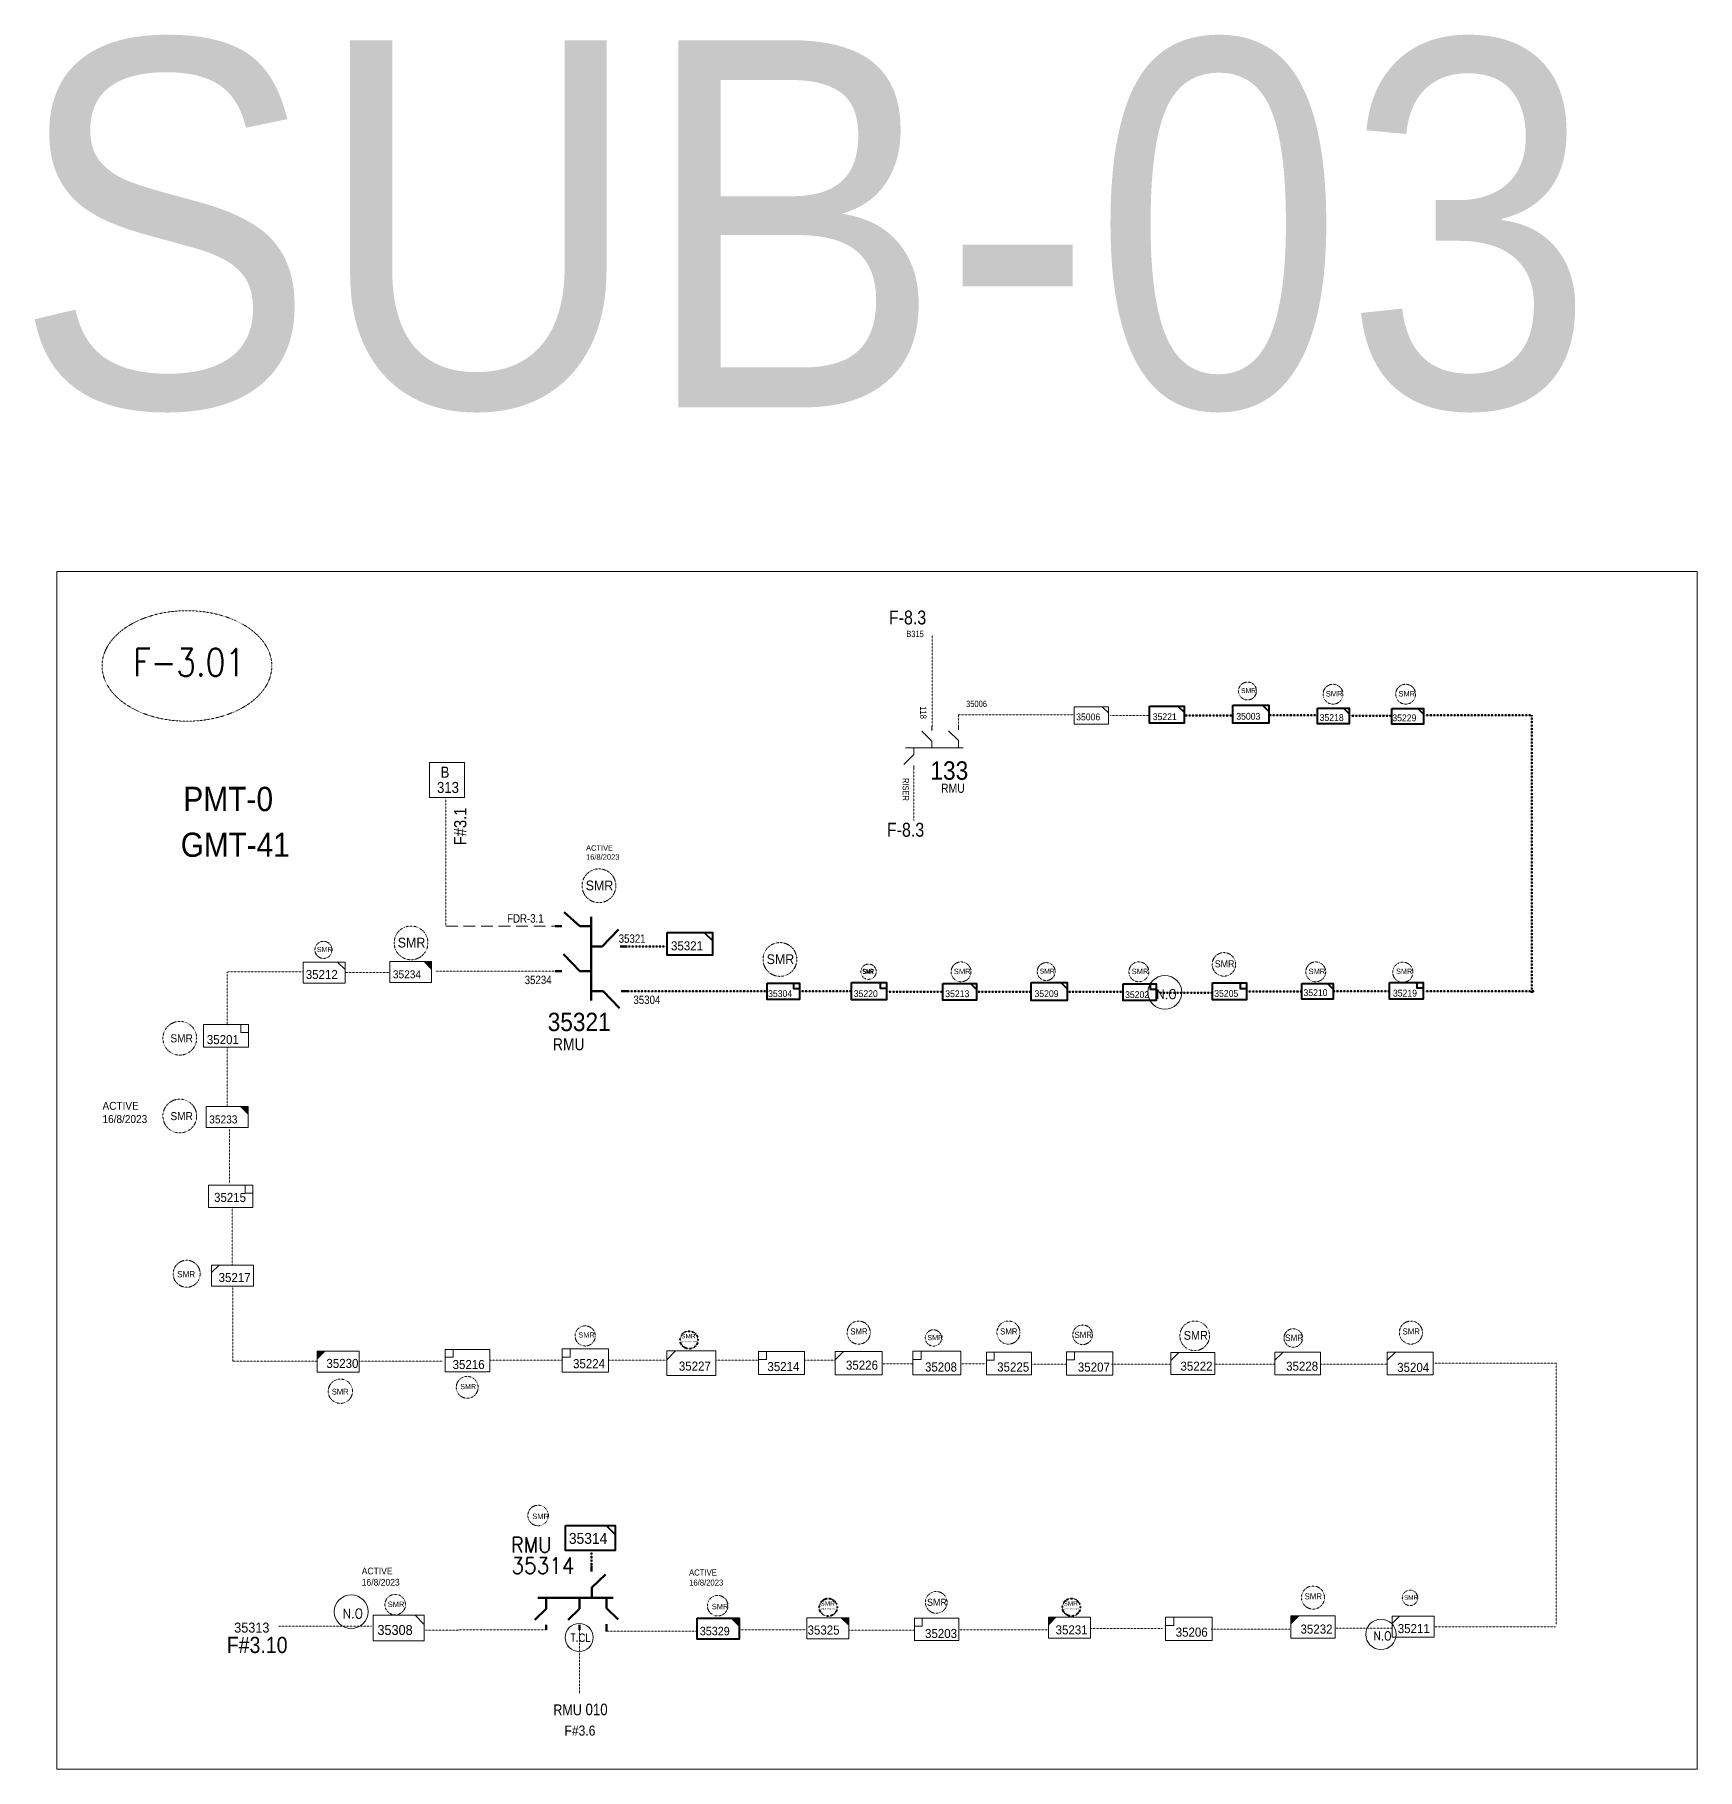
# Model space of a CAD drawing. Header units: metres. Extents: x 65984 to 144644, y -19036 to 23726.
# Drawn here: x 111662 to 112561, y 15378 to 16317 of the extents above; entities that cross this region are included whole.
import ezdxf
from ezdxf.enums import TextEntityAlignment as Align

# ---------------------------------------------------------------- set-up
doc = ezdxf.new("R2010")
doc.units = ezdxf.units.M
doc.header["$MEASUREMENT"] = 0
for name, pattern in [('DGN Style 2', [0.023128, 0, -0.023128]), ('DGN Style 3', [0.013877, 0, -0.013877]), ('HIDDEN2', [2381.25, 1587.5, -793.75])]:
    doc.linetypes.add(name, pattern=pattern)
doc.layers.get('0').update_dxf_attribs({"color": 95, "lineweight": 40})
for name, color, linetype, lineweight in [('d_eos', 111, 'Continuous', 40), ('d_eos no', 121, 'Continuous', 40), ('d_switch', 95, 'Continuous', 40), ('d_tf no', 6, 'Continuous', 40), ('d_ug cable', 95, 'Continuous', 40), ('FDR  1  05', 172, 'Continuous', 40), ('fedr no', 95, 'Continuous', 40), ('GRID STATION 01', 7, 'Continuous', 40), ('Level 37', 7, 'Continuous', 0), ('O H MAIN FEEDER', 4, 'Continuous', 100), ('SW N O', 114, 'Continuous', 30)]:
    doc.layers.add(name, color=color, linetype=linetype, lineweight=lineweight)
doc.styles.add('NASKHF', font='naskhf.shx', dxfattribs={"height": 8})
doc.styles.get("Standard").update_dxf_attribs({"font": 'txt.shx'})
doc.styles.add('Style-Arial', font='arial.ttf')
doc.styles.add('Style-ENGINEERING', font='ENGINEERING.shx')
doc.styles.add('Style-msdefault', font='msdefault.shx')
doc.styles.add('Style-simplex', font='simplex.shx')
doc.styles.add('Style-STANDARD', font='STANDARD.shx')

# ---------------------------------------------------------------- blocks, each defined once
blk = doc.blocks.new('TF3')
at = {"color": 0, "linetype": 'ByBlock', "lineweight": -2}
for p, q in [((11.3, 9), (18.3, 9)), ((18.3, 9), (18.3, 2))]:
    blk.add_line(p, q, dxfattribs=at)
at = {"color": 0, "linetype": 'ByBlock', "lineweight": -2, "flags": 128}
blk.add_lwpolyline([(18.3, 2), (11.3, 2), (11.3, 9)], dxfattribs=at)
at = {"color": 0, "linetype": 'ByBlock', "lineweight": -2}
blk.add_3dface([(-21.7, 9), (18.3, 9), (18.3, -11), (-21.7, -11)], dxfattribs=at)
blk = doc.blocks.new('TF_8')
at = {"color": 0, "linetype": 'ByBlock', "lineweight": -2}
blk.add_line((6.3, 4.95), (9.9, 1.35), dxfattribs=at)
blk.add_3dface([(-10.1, 4.95), (9.9, 4.95), (9.9, -5.05), (-10.1, -5.05)], dxfattribs=at)
blk = doc.blocks.new('exist.us-1000kva')
at = {"color": 0, "linetype": 'ByBlock', "lineweight": -2, "flags": 128}
blk.add_lwpolyline([(40, 12.9), (32.8, 20), (40, 20)], close=True, dxfattribs=at)
at = {"color": 0, "linetype": 'ByBlock', "lineweight": -2, "extrusion": (0, 0, -1)}
blk.add_solid([(-40, 12.9), (-32.8, 20), (-40, 20)], dxfattribs=at)
at = {"color": 0, "linetype": 'ByBlock', "lineweight": -2, "xscale": 2, "yscale": 2}
blk.add_blockref('TF_8', (20.2, 10.1), dxfattribs=at)
blk = doc.blocks.new('*U3793')
at = {"layer": 'SW N O', "color": 1, "lineweight": 13, "ltscale": 0.426762}
blk.add_circle((0, 0), 16.8, dxfattribs=at)
at = {"layer": 'SW N O', "color": 1, "lineweight": 13, "style": 'Style-STANDARD'}
blk.add_text('T.CL', height=9.6, dxfattribs=at).set_placement((1.7, -0.2), align=Align.MIDDLE_CENTER)
blk = doc.blocks.new('*U3832')
at = {"color": 2, "linetype": 'DGN Style 3'}
blk.add_circle((0, 0), 40.1, dxfattribs=at)
at = {"color": 1, "style": 'Style-ENGINEERING', "width": 1.09375}
blk.add_text('SMR', height=20.04, dxfattribs=at).set_placement((29.5, 7.3), align=Align.RIGHT)
at = {"color": 7, "true_color": 0xffffff, "insert": (-35.1, -5.1), "char_height": 5.833, "width": 324.554, "attachment_point": 1}
blk.add_mtext('\\fCalibri|b0|i0|c178178|p39;ACTIVE 27.09.2023\\P', dxfattribs=at)
blk = doc.blocks.new('*U4070')
at = {"layer": 'SW N O', "color": 3, "lineweight": 13, "ltscale": 0.426762}
blk.add_circle((0, 0), 16.8, dxfattribs=at)
at = {"layer": 'SW N O', "color": 3, "lineweight": 13, "insert": (1.7, -1.8), "char_height": 9.6, "attachment_point": 5, "line_spacing_factor": 0.6, "style": 'Style-STANDARD'}
blk.add_mtext('N.O', dxfattribs=at)

msp = doc.modelspace()

# ---------------------------------------------------------------- linework, layer by layer
at = {"layer": 'd_eos', "color": 7, "linetype": 'Continuous', "lineweight": 13, "ltscale": 0.542324}
for p, q in [((112147.21, 15934.4), (112141.72, 15939.73)), ((112147.21, 15940.24), (112147.21, 15942.46)), ((112161.62, 15934.69), (112156.13, 15940.02)), ((112161.62, 15940.53), (112161.62, 15942.75)), ((112164.02, 15930.76), (112132.87, 15930.76)), ((112137.39, 15930.76), (112137.39, 15927.11)), ((112147.21, 15930.75), (112147.21, 15934.4)), ((112161.62, 15931.05), (112161.62, 15934.69)), ((112137.39, 15927.11), (112131.9, 15921.78)), ((112137.39, 15921.27), (112137.39, 15919.05))]:
    msp.add_line(p, q, dxfattribs=at)
at = {"layer": 'd_eos', "color": 2, "linetype": 'Continuous', "lineweight": 211, "ltscale": 0.832639}
for p, q in [((111956.61, 15834.18), (111948.14, 15841.76)), ((111962.67, 15793.93), (111962.67, 15839.23)), ((111946.9, 15834.18), (111943.21, 15834.18)), ((111962.67, 15834.18), (111956.61, 15834.18)), ((111968.74, 15823.3), (111977.6, 15832.44)), ((111956.61, 15809.85), (111947.74, 15818.98)), ((111962.67, 15823.3), (111968.74, 15823.3)), ((111978.44, 15823.3), (111982.13, 15823.3)), ((111946.9, 15809.84), (111943.21, 15809.84)), ((111962.67, 15809.84), (111956.61, 15809.84)), ((111963.15, 15798.98), (111969.22, 15798.98)), ((111969.22, 15798.98), (111978.08, 15789.85)), ((111978.93, 15798.98), (111982.61, 15798.98))]:
    msp.add_line(p, q, dxfattribs=at)
at = {"layer": 'd_eos', "color": 2, "linetype": 'Continuous', "lineweight": 211, "ltscale": 0.749376}
for p, q in [((111962.85, 15484.73), (111962.85, 15488.05)), ((111963.15, 15476.11), (111970.45, 15483.19)), ((111933.8, 15470.53), (111974.58, 15470.53)), ((111938.35, 15470.1), (111938.35, 15464.64)), ((111956.34, 15470.1), (111956.34, 15464.64)), ((111963.07, 15470.65), (111963.07, 15476.11)), ((111970.99, 15470.44), (111970.99, 15464.98)), ((111938.35, 15464.64), (111932.23, 15458.7)), ((111956.34, 15464.64), (111950.22, 15458.7)), ((111970.99, 15464.98), (111977.41, 15458.75)), ((111938.35, 15455.9), (111938.35, 15453.16)), ((111956.34, 15455.9), (111956.34, 15453.16)), ((111970.99, 15456.24), (111970.99, 15452.4))]:
    msp.add_line(p, q, dxfattribs=at)
at = {"layer": 'd_ug cable', "color": 1, "linetype": 'DGN Style 3', "lineweight": 13}
for p, q in [((112147.23, 15940.75), (112147.23, 15991.99)), ((112264.81, 15948.3), (112243.76, 15948.3)), ((112137.39, 15891.48), (112137.39, 15921.13)), ((111829.53, 15809.09), (111853.66, 15809.09)), ((111766.94, 15724.32), (111766.94, 15695.05)), ((111768.38, 15681.61), (111768.38, 15651.1)), ((111938.35, 15453.16), (111872.98, 15453.11))]:
    msp.add_line(p, q, dxfattribs=at)
at = {"layer": 'd_ug cable', "color": 1, "linetype": 'DGN Style 3', "lineweight": 100}
msp.add_line((111982.13, 15823.3), (112003.91, 15823.3), dxfattribs=at)
at = {"layer": 'd_ug cable', "color": 2, "linetype": 'DGN Style 3', "lineweight": 100}
msp.add_line((111962.82, 15487.41), (111962.82, 15495.23), dxfattribs=at)
at = {"layer": 'd_ug cable', "color": 114, "linetype": 'DGN Style 3', "lineweight": 13}
msp.add_line((111956.34, 15418.29), (111956.34, 15453.2), dxfattribs=at)
at = {"layer": 'd_ug cable', "color": 1, "linetype": 'DGN Style 3', "lineweight": 13, "flags": 128}
for points in [[(112223.86, 15948.62), (112161.62, 15948.62), (112161.62, 15942.46)], [(111884.13, 15903.44), (111884.13, 15834.53)], [(111765.64, 15809.25), (111765.64, 15780.28)], [(111766.08, 15809.41), (111806.95, 15809.41)], [(111878.61, 15809.9), (111878.61, 15809.9), (111943.36, 15809.9)], [(111765.7, 15736.97), (111765.7, 15768.47)], [(111768.68, 15598.49), (111768.76, 15639.37)], [(111814.43, 15598.6), (111768.53, 15598.6)], [(111882.51, 15598.6), (111836.92, 15598.6)], [(111946.8, 15599.2), (111908.05, 15599.2)], [(112003.61, 15599.2), (111972.23, 15599.2)], [(112053.36, 15599.2), (112030.3, 15599.2)], [(112094.73, 15599.2), (112077.98, 15599.2)], [(112136.67, 15597.32), (112120.18, 15597.32)], [(112176.24, 15597.32), (112162.65, 15597.32)], [(112220.02, 15597.13), (112201.1, 15597.13)], [(112276.11, 15597.13), (112244.37, 15597.13)], [(112332.77, 15597.13), (112300.38, 15597.13)], [(112393.63, 15597.13), (112357.57, 15597.13)], [(112485.06, 15597.63), (112419.17, 15597.63)], [(112485.09, 15456.06), (112485.09, 15597.57)], [(111970.99, 15452.48), (111970.99, 15452.48), (112020.14, 15452.47)], [(112078.99, 15453.26), (112043.54, 15453.26)], [(112137.54, 15453.01), (112102.09, 15453.01)], [(112161.86, 15453.26), (112210.2, 15453.26)], [(112271.94, 15454.02), (112232.78, 15454.02)], [(112340.87, 15453.63), (112298.27, 15453.63)], [(112396.08, 15454.18), (112365.66, 15454.18)], [(112484.67, 15454.9), (112418.78, 15454.9)]]:
    msp.add_lwpolyline(points, dxfattribs=at)
at = {"layer": 'd_ug cable', "color": 1, "linetype": 'DGN Style 3', "lineweight": 100, "flags": 128}
for points in [[(112284.43, 15948.3), (112310.48, 15948.3)], [(112330.29, 15948.54), (112355.37, 15948.54)], [(112414.07, 15948.43), (112471.82, 15948.43)], [(112471.82, 15948.43), (112471.82, 15798.2)], [(112373.45, 15948.06), (112395.74, 15948.06)], [(111979.19, 15798.94), (112057.49, 15798.94)], [(112075.55, 15799.02), (112103.72, 15799.02)], [(112122.82, 15798.68), (112153.13, 15798.7)], [(112171.2, 15798.68), (112201.3, 15798.68)], [(112220.48, 15798.59), (112250.58, 15798.59)], [(112268.94, 15798.16), (112299.04, 15798.16)], [(112317.3, 15798.85), (112347.39, 15798.85)], [(112364.75, 15798.99), (112394.84, 15798.99)], [(112414.07, 15798.96), (112473.5, 15798.96)]]:
    msp.add_lwpolyline(points, dxfattribs=at)
at = {"layer": 'd_ug cable', "color": 1, "linetype": 'DGN Style 2', "lineweight": 13, "flags": 128}
for points in [[(112147.21, 15942.46), (112147.21, 15942.46)], [(112137.39, 15919.05), (112137.39, 15919.05)]]:
    msp.add_lwpolyline(points, close=True, dxfattribs=at)
at = {"layer": 'd_ug cable', "color": 1, "linetype": 'HIDDEN2', "lineweight": 13, "ltscale": 0.003993}
msp.add_lwpolyline([(111884.13, 15834.19), (111944.81, 15834.19), (111944.81, 15834.19)], dxfattribs=at)
at = {"layer": 'd_ug cable', "color": 6, "linetype": 'DGN Style 3', "lineweight": 13, "flags": 128}
msp.add_lwpolyline([(111793.67, 15455.16), (111843.77, 15455.16)], dxfattribs=at)
at = {"layer": 'd_ug cable', "color": 2, "linetype": 'DGN Style 3', "lineweight": 13}
for centre, radius in [((112317.99, 15961.56), 4.85), ((112364.28, 15959.83), 5.38), ((112403.59, 15959.83), 5.38), ((111966.95, 15856.1), 9.14), ((111865.22, 15825.17), 9.14), ((111817.84, 15821.38), 4.64), ((112064.89, 15816.19), 9.14), ((112305.21, 15813.53), 6.37), ((112112.86, 15809.56), 4.14), ((112162.95, 15809.5), 5.38), ((112209.03, 15809.63), 4.85), ((112259.18, 15809.5), 5.38), ((112354.93, 15809.5), 5.38), ((111740.05, 15773.54), 9.14), ((111740.05, 15731.41), 9.14), ((111743.77, 15646.01), 7.31), ((112107.54, 15614.15), 6.25), ((112188.6, 15614.15), 6.25), ((112289.41, 15612.41), 8.02), ((112406.44, 15614.15), 6.25), ((111826.98, 15582.39), 6.58), ((111895.62, 15584.52), 5.92), ((111934.02, 15515.12), 5.56), ((111856.66, 15466.87), 5.56), ((112031.2, 15466.27), 5.56), ((112149.51, 15468.07), 5.89), ((112353.44, 15470.7), 6.25), ((112405.96, 15470.52), 4.18)]:
    msp.add_circle(centre, radius, dxfattribs=at)
at = {"layer": 'd_ug cable', "color": 1, "linetype": 'DGN Style 3', "lineweight": 13}
for centre, radius in [((112402.06, 15809.28), 5.46), ((111959.49, 15612.35), 5.46), ((112148, 15611.25), 4.42), ((112228.75, 15612.97), 5.31), ((112342.76, 15611.23), 5.02)]:
    msp.add_circle(centre, radius, dxfattribs=at)
at = {"layer": 'fedr no', "color": 82, "linetype": 'DGN Style 3', "lineweight": 13, "true_color": 0x1dc70e}
msp.add_ellipse((111743.93, 15975.13), major_axis=(45.95, 0), ratio=0.651175, dxfattribs=at)
at = {"layer": 'GRID STATION 01', "color": 1, "lineweight": 13, "ltscale": 0.379284, "flags": 128}
msp.add_lwpolyline([(111875.25, 15903.88), (111894.14, 15903.88), (111894.14, 15922.77), (111875.25, 15922.77)], close=True, dxfattribs=at)
at = {"layer": 'O H MAIN FEEDER', "color": 140, "linetype": 'Continuous', "lineweight": 13, "flags": 128}
msp.add_lwpolyline([(111673.45, 16026.33), (112561.45, 16026.33), (112561.45, 15377.69), (111673.45, 15377.69)], close=True, dxfattribs=at)

# ---------------------------------------------------------------- block references
at = {"color": 1, "xscale": 0.12, "yscale": 0.12, "zscale": 0.12}
for p in [(112015.7, 15610.18), (112091.03, 15465.42), (112222.64, 15465.42)]:
    msp.add_blockref('*U3832', p, dxfattribs=at)
at = {"layer": 'FDR  1  05', "color": 1, "linetype": 'Continuous', "lineweight": 13}
for name, p, xscale, yscale, zscale, rotation in [('TF_8', (112233.51, 15948.39), 0.9317538095391216, 0.9317538095391216, 0.4267622666565712, 359.9999999999999), ('TF3', (111768.6, 15688.48), 0.60263332602937, 0.60263332602937, 0.1731326718451842, 359.9999999999999), ('TF3', (112064.71, 15598.26), 0.6205509638834955, -0.620550963883496, 0.1731326718451842, 180), ('TF3', (112285.19, 15454.38), 0.6337567153920781, -0.6337567153920785, 0.1731326718451842, 180)]:
    msp.add_blockref(name, p, dxfattribs=dict(at, xscale=xscale, yscale=yscale, zscale=zscale, rotation=rotation))
at = {"layer": 'FDR  1  05', "color": 1, "linetype": 'Continuous', "lineweight": 40, "rotation": 359.9999999999999}
for p, xscale, yscale, zscale in [((112274.4, 15948.81), 0.9317538095391216, 0.9317538095391216, 0.4267622666565712), ((112016.24, 15824.73), 1.220936664532599, 1.220936664532599, 0.5680205769198965)]:
    msp.add_blockref('TF_8', p, dxfattribs=dict(at, xscale=xscale, yscale=yscale, zscale=zscale))
at = {"layer": 'FDR  1  05', "color": 2, "linetype": 'Continuous', "lineweight": 40, "rotation": 359.9999999999999}
for name, p, xscale, yscale, zscale in [('TF_8', (112319.88, 15949.14), 0.9739790122499439, 0.9739790122499439, 0.4267622666565712), ('TF_8', (112364.52, 15948.05), 0.8535245333131425, 0.8535245333131425, 0.4267622666565712), ('TF_8', (112404.81, 15947.86), 0.8535245333131425, 0.8535245333131425, 0.4267622666565712), ('TF3', (112067.49, 15799.42), 0.4394749145337409, 0.4394749145337409, 0.1300771388769227), ('TF3', (112113.89, 15799.51), 0.4742684745875415, 0.4742684745875415, 0.1300771388769227), ('TF_8', (112162.3, 15798.74), 0.9077554437643472, 0.9077554437643472, 0.4267622666565712), ('TF_8', (112210.76, 15798.93), 0.9684976939963926, 0.9684976939963926, 0.4267622666565712), ('TF3', (112260.41, 15798.96), 0.4483539863494944, 0.4483539863494944, 0.1300771388769227), ('TF3', (112309, 15799.46), 0.4599028964555599, 0.4599028964555599, 0.1300771388769227), ('TF_8', (112355.94, 15798.96), 0.8535245333131425, 0.8535245333131425, 0.4267622666565712), ('TF3', (112404.73, 15799.71), 0.4520644029473902, 0.4520644029473902, 0.1300771388769227), ('TF_8', (111962.42, 15503.07), 1.351245536775394, 1.351245536775394, 0.5112185192279068), ('exist.us-1000kva', (112020.14, 15448.15), 0.5680205769198965, 0.5680205769198965, 0.5680205769198965)]:
    msp.add_blockref(name, p, dxfattribs=dict(at, xscale=xscale, yscale=yscale, zscale=zscale))
at = {"layer": 'FDR  1  05', "color": 2, "linetype": 'Continuous', "lineweight": 13}
for name, p, xscale, yscale, zscale, rotation in [('TF_8', (111818.29, 15809.14), 1.136041153839793, 1.136041153839793, 0.5680205769198965, 359.9999999999999), ('exist.us-1000kva', (111853.66, 15803.73), 0.5680205769198965, 0.5680205769198965, 0.5680205769198965, 359.9999999999999), ('TF3', (111766.15, 15775.44), 0.6106841395617673, 0.6106841395617673, 0.1731326718451842, 359.9999999999999), ('exist.us-1000kva', (111754.29, 15725.17), 0.5680205769198965, 0.5680205769198965, 0.5680205769198965, 359.9999999999999), ('TF_8', (111768.44, 15645.11), 1.136041153839793, -1.136041153839793, 0.5680205769198965, 180), ('exist.us-1000kva', (111837.15, 15592.75), 0.5680205769198965, -0.5680205769198965, 0.5680205769198965, 180), ('TF3', (111894.84, 15599.63), 0.604425253940457, -0.6044252539404572, 0.1731326718451842, 180), ('TF3', (111958.49, 15599.67), 0.6296333553206326, -0.6296333553206328, 0.1731326718451842, 180), ('TF_8', (112016.76, 15597.7), 1.328787696251055, -1.328787696251055, 0.5680205769198965, 180), ('TF_8', (112107.32, 15597.7), 1.270996842531219, -1.270996842531219, 0.5680205769198965, 180), ('TF3', (112148.69, 15598.35), 0.6473470981761242, -0.6473470981761245, 0.1731326718451842, 180), ('TF3', (112187.83, 15598.07), 0.6113990924138106, -0.611399092413811, 0.1731326718451842, 180), ('TF3', (112231.52, 15598.09), 0.6283711177139648, -0.6283711177139649, 0.1731326718451842, 180), ('TF_8', (112288.3, 15597.52), 1.196928053143627, -1.196928053143627, 0.5680205769198965, 180), ('TF_8', (112345.05, 15597.52), 1.238259173695039, -1.238259173695039, 0.5680205769198965, 180), ('TF_8', (112405.91, 15597.52), 1.238259173695039, -1.238259173695039, 0.5680205769198965, 180), ('TF_8', (111858.72, 15454.32), 1.381732972101491, 1.381732972101491, 0.6248226346118861, 359.9999999999999), ('TF_8', (111858.72, 15454.32), 1.381732972101491, 1.381732972101491, 0.6248226346118861, 359.9999999999999), ('exist.us-1000kva', (112232.92, 15448.66), 0.5680205769198965, -0.5680205769198965, 0.5680205769198965, 180), ('exist.us-1000kva', (112365.49, 15448.75), 0.6007845630641845, -0.6007845630641845, 0.5680205769198965, 180), ('TF_8', (112407.46, 15455.02), 1.136041153839793, -1.136041153839793, 0.5680205769198965, 180), ('exist.us-1000kva', (112079.43, 15448.39), 0.5680205769198965, 0.5680205769198965, 0.5680205769198965, 359.9999999999999), ('TF3', (112148.69, 15454.06), 0.602932523249848, -0.6029325232498483, 0.1731326718451842, 180)]:
    msp.add_blockref(name, p, dxfattribs=dict(at, xscale=xscale, yscale=yscale, zscale=zscale, rotation=rotation))
at = {"layer": 'SW N O', "color": 3, "lineweight": 13}
for p, xscale, yscale, zscale in [((112273.25, 15798.39), 0.5437770155565127, 0.5437770155565127, 0.5437770155565127), ((111832.8, 15463.02), 0.5437770155565127, 0.5437770155565127, 0.5437770155565127), ((112390.21, 15450.76), 0.4893993140008615, 0.4893993140008615, 0.4893993140008615)]:
    msp.add_blockref('*U4070', p, dxfattribs=dict(at, xscale=xscale, yscale=yscale, zscale=zscale))
at = {"layer": 'SW N O', "color": 1, "lineweight": 13, "xscale": 0.4495713099218583, "yscale": 0.4495713099218583, "zscale": 0.4495713099218583}
msp.add_blockref('*U3793', (111956.24, 15449.07), dxfattribs=at)

# ---------------------------------------------------------------- texts
at = {"layer": 'd_eos no', "color": 7, "linetype": 'Continuous', "lineweight": 13, "style": 'Style-Arial', "width": 0.88}
for s, height, p in [('SUB-03', 198.802, (111650.43, 16313.96)), ('PMT-0', 13.183, (111741.94, 15909.68))]:
    msp.add_text(s, height=height, dxfattribs=at).set_placement(p, align=Align.TOP_LEFT)
msp.add_text('133', height=10, dxfattribs=at).set_placement((112166.84, 15913.48), align=Align.RIGHT)
at = {"layer": 'd_eos no', "color": 2, "linetype": 'Continuous', "lineweight": 140, "style": 'Style-Arial', "width": 0.88}
msp.add_text('35321', height=9.956, rotation=359.99963, dxfattribs=at).set_placement((111939.22, 15777.39))
at = {"layer": 'd_eos no', "color": 7, "linetype": 'Continuous', "lineweight": 13, "insert": (111740.57, 15884.86), "char_height": 13.088, "attachment_point": 1, "style": 'NASKHF'}
msp.add_mtext('\\fArial|b0|i0|c178178|p39;\\H1x;\\W0.88;GMT-41\\P', dxfattribs=at)
at = {"layer": 'd_switch', "color": 55, "linetype": 'Continuous', "lineweight": 30, "style": 'Style-ENGINEERING', "width": 0.857143}
for p in [(112123.87, 15997.59), (112122.78, 15882.65)]:
    msp.add_text('F-8.3', height=7.556, rotation=0.00037, dxfattribs=at).set_placement(p)
at = {"layer": 'd_switch', "color": 7, "linetype": 'Continuous', "lineweight": 30, "style": 'Style-ENGINEERING', "width": 0.857143}
for s, p in [('FDR-3.1', (111917.24, 15836.15)), ('35321', (111977.63, 15825.21))]:
    msp.add_text(s, height=4.565, rotation=0.00037, dxfattribs=at).set_placement(p)
msp.add_text('35234', height=4.565, rotation=359.99926, dxfattribs=at).set_placement((111941.31, 15802.86), align=Align.RIGHT)
at = {"layer": 'd_switch', "color": 7, "linetype": 'Continuous', "lineweight": 30, "insert": (112000.16, 15791.99), "char_height": 4.5653, "attachment_point": 9, "rotation": 359.99926, "style": 'NASKHF'}
msp.add_mtext('\\FENGINEERING;\\H1x;\\W0.857143;35304\\P', dxfattribs=at)
at = {"layer": 'd_tf no', "color": 1, "linetype": 'Continuous', "lineweight": 40, "style": 'Style-msdefault', "width": 0.945946}
for s, height, p in [('SMR', 2.664, (112314.48, 15963.11)), ('SMR', 2.96, (112360.38, 15961.55)), ('SMR', 2.96, (112399.69, 15961.55)), ('35221', 3.7, (112266.69, 15949.49)), ('35321', 4.925, (112005.94, 15826.04)), ('SMR', 2.96, (112159.05, 15811.22)), ('SMR', 2.664, (112205.52, 15811.18)), ('SMR', 2.96, (112255.28, 15811.22)), ('SMR', 2.96, (112351.03, 15811.22)), ('SMR', 3.33, (112103.03, 15616.46)), ('SMR', 3.33, (112184.09, 15616.46)), ('SMR', 3.33, (112401.93, 15616.46)), ('SMR', 2.96, (111930.83, 15516.14)), ('SMR', 3.82, (112144.53, 15470.05)), ('SMR', 3.33, (112348.92, 15473.01)), ('SMR', 2.96, (111852.59, 15468.53)), ('SMR', 2.96, (112028.01, 15467.29))]:
    msp.add_text(s, height=height, dxfattribs=at).set_placement(p, align=Align.TOP_LEFT)
at = {"layer": 'd_tf no', "color": 1, "linetype": 'Continuous', "lineweight": 13, "style": 'Style-msdefault', "width": 0.945946}
for s, height, p in [('35006', 3.7, (112225.24, 15949.38)), ('35215', 4.925, (111758.59, 15689.82))]:
    msp.add_text(s, height=height, dxfattribs=at).set_placement(p, align=Align.TOP_LEFT)
at = {"layer": 'd_tf no', "color": 2, "linetype": 'Continuous', "lineweight": 40, "style": 'Style-msdefault', "width": 0.945946}
for s, height, p in [('35003', 3.7, (112311.93, 15949.71)), ('35218', 3.7, (112357.04, 15949.05)), ('35304', 3.7, (112058.49, 15799.56)), ('35220', 3.7, (112104.86, 15799.55)), ('35213', 3.7, (112154.39, 15799.49)), ('35209', 3.7, (112202.69, 15799.53)), ('35202', 3.7, (112251.72, 15799)), ('35205', 3.7, (112299.98, 15799.62)), ('35210', 3.7, (112348.28, 15800.07)), ('35219', 3.7, (112396.72, 15799.79)), ('35314', 5.907, (111950.67, 15505.66)), ('35329', 4.605, (112021.53, 15454.84))]:
    msp.add_text(s, height=height, dxfattribs=at).set_placement(p, align=Align.TOP_LEFT)
at = {"layer": 'd_tf no', "color": 2, "linetype": 'Continuous', "lineweight": 13, "style": 'Style-msdefault', "width": 0.945946}
for s, height, p in [('35212', 4.925, (111808.24, 15810.52)), ('35234', 4.334, (111855.38, 15810.31)), ('35201', 4.925, (111754.7, 15775.27)), ('35233', 4.334, (111756.01, 15731.75)), ('35308', 5.417, (111847.04, 15455.83)), ('35325', 4.925, (112079.85, 15455.56))]:
    msp.add_text(s, height=height, dxfattribs=at).set_placement(p, align=Align.TOP_LEFT)
for s, p in [('35217', (111778.39, 15646.44)), ('35230', (111836.74, 15599.92)), ('35216', (111905.05, 15599.33)), ('35224', (111970.23, 15599.79)), ('35227', (112027.5, 15598.48)), ('35226', (112117.97, 15599)), ('35208', (112160.74, 15598)), ('35225', (112199.82, 15597.98)), ('35207', (112243.49, 15597.95)), ('35222', (112299.04, 15598.44)), ('35228', (112356.21, 15598.44)), ('35204', (112416.33, 15597.79)), ('35203', (112160.77, 15453.7)), ('35231', (112231.45, 15455.67)), ('35232', (112364.01, 15456.08)), ('35211', (112416.64, 15456.35))]:
    msp.add_text(s, height=4.925, dxfattribs=at).set_placement(p, align=Align.TOP_RIGHT)
at = {"layer": 'd_tf no', "color": 1, "linetype": 'Continuous', "lineweight": 13, "style": 'Style-msdefault', "width": 0.945946}
for s, p in [('35214', (112075.45, 15598.24)), ('35206', (112296.45, 15454.43))]:
    msp.add_text(s, height=4.925, dxfattribs=at).set_placement(p, align=Align.TOP_RIGHT)
at = {"layer": 'd_tf no', "color": 7, "linetype": 'Continuous', "lineweight": 13, "style": 'Style-msdefault', "width": 0.945946}
msp.add_text('35313', height=5.417, dxfattribs=at).set_placement((111769.52, 15457.13), align=Align.TOP_LEFT)
at = {"layer": 'd_tf no', "color": 2, "linetype": 'Continuous', "lineweight": 40, "insert": (112396.39, 15948.86), "char_height": 3.7, "width": 12.8717, "attachment_point": 1, "style": 'NASKHF'}
msp.add_mtext('\\Fmsdefault;\\H1x;\\W0.945946;35229', dxfattribs=at)
at = {"layer": 'd_tf no', "color": 121, "linetype": 'Continuous', "lineweight": 40, "insert": (111959.94, 15878.06), "char_height": 2.9572, "attachment_point": 1, "rotation": 359.99963, "style": 'NASKHF'}
msp.add_mtext('\\Fmsdefault;\\H1x;\\W0.945946;ACTIVE\\P16/8/2023', dxfattribs=at)
at = {"layer": 'd_tf no', "color": 1, "linetype": 'Continuous', "lineweight": 13, "attachment_point": 1, "style": 'NASKHF'}
for insert, char_height in [((111959.77, 15858.91), 5.307), ((111858.03, 15827.98), 5.307), ((112057.71, 15819), 5.307), ((111734.97, 15775.65), 4.3335), ((111734.97, 15733.53), 4.3335), ((111738.63, 15647.51), 3.4668), ((111822.36, 15583.74), 3.1201), ((111891.86, 15586.35), 2.8081)]:
    msp.add_mtext('\\Fmsdefault;\\H1x;\\W0.945946;SMR\\P', dxfattribs=dict(at, insert=insert, char_height=char_height))
at = {"layer": 'd_tf no', "color": 1, "linetype": 'Continuous', "lineweight": 40, "attachment_point": 1, "style": 'NASKHF'}
for insert, char_height in [((111814.25, 15822.98), 2.761), ((112300.28, 15815.72), 3.7873), ((112402.72, 15471.96), 2.4849)]:
    msp.add_mtext('\\Fmsdefault;\\H1x;\\W0.945946;SMR^I', dxfattribs=dict(at, insert=insert, char_height=char_height))
at = {"layer": 'd_tf no', "color": 1, "linetype": 'Continuous', "lineweight": 40, "ltscale": 0.729, "insert": (112112.64, 15809.7), "char_height": 2.379, "attachment_point": 5, "line_spacing_factor": 1.2, "style": 'Style-STANDARD'}
msp.add_mtext('\\H1x;\\W0.909091;SMR\\P', dxfattribs=at)
at = {"layer": 'd_tf no', "color": 2, "lineweight": 13, "attachment_point": 1, "style": 'NASKHF'}
for insert, char_height in [((112398.37, 15811.21), 2.8143), ((111955.8, 15614.28), 2.8143), ((112144.73, 15612.8), 2.7322), ((112224.34, 15614.66), 3.4538), ((112338.32, 15613.12), 3.5709)]:
    msp.add_mtext('\\Fmsdefault;\\H1x;\\W0.925;SMR\\P', dxfattribs=dict(at, insert=insert, char_height=char_height))
at = {"layer": 'd_tf no', "color": 121, "linetype": 'Continuous', "lineweight": 40, "attachment_point": 1, "style": 'NASKHF'}
for insert, char_height in [((111698.22, 15739.09), 4.2996), ((111838.54, 15486.88), 3.6509), ((112015.74, 15485.91), 3.2858)]:
    msp.add_mtext('\\Fmsdefault;\\H1x;\\W0.945946;ACTIVE\\P16/8/2023', dxfattribs=dict(at, insert=insert, char_height=char_height))
at = {"layer": 'd_tf no', "color": 1, "lineweight": 13, "insert": (112283.48, 15615.04), "char_height": 4.7493, "attachment_point": 1, "style": 'NASKHF'}
msp.add_mtext('\\Fmsdefault;\\H1x;\\W0.925;SMR\\P', dxfattribs=at)
at = {"layer": 'fedr no', "color": 6, "linetype": 'Continuous', "lineweight": 13, "style": 'Style-STANDARD', "width": 0.909091}
msp.add_text('F-3.01', height=14.926, dxfattribs=at).set_placement((111745.08, 15977.1), align=Align.MIDDLE_CENTER)
at = {"layer": 'fedr no', "color": 2, "linetype": 'Continuous', "lineweight": 13, "style": 'Style-simplex', "width": 0.909091}
for s, height, p in [('RMU', 8.383, (111930.29, 15499.19)), ('35314', 8.754, (111936.63, 15487.97))]:
    msp.add_text(s, height=height, dxfattribs=at).set_placement(p, align=Align.MIDDLE_CENTER)
at = {"layer": 'GRID STATION 01', "linetype": 'Continuous', "lineweight": 13, "style": 'Style-msdefault', "width": 0.888889}
msp.add_text('B', height=5.99, dxfattribs=at).set_placement((111885.99, 15920.6), align=Align.TOP_RIGHT)
msp.add_text('313', height=5.989, dxfattribs=at).set_placement((111891.16, 15906.33), align=Align.RIGHT)
at = {"layer": 'GRID STATION 01', "linetype": 'Continuous', "lineweight": 13, "style": 'Style-msdefault', "width": 0.9}
msp.add_text('F#3.1', height=6.655, rotation=90, dxfattribs=at).set_placement((111895.17, 15898.47), align=Align.RIGHT)
at = {"layer": 'GRID STATION 01', "color": 55, "linetype": 'Continuous', "lineweight": 13, "style": 'Style-msdefault', "width": 0.9}
msp.add_text('F#3.10', height=8.778, rotation=360, dxfattribs=at).set_placement((111798.37, 15440.65), align=Align.RIGHT)
msp.add_text('F#3.6', height=5.444, rotation=360, dxfattribs=at).set_placement((111948.28, 15401.39), align=Align.TOP_LEFT)
at = {"layer": 'Level 37', "color": 7, "linetype": 'Continuous', "lineweight": 13, "style": 'Style-ENGINEERING', "width": 0.857143}
for s, p in [('B315', (112133.31, 15990.74)), ('35006', (112165.68, 15952.87))]:
    msp.add_text(s, height=3.43, dxfattribs=at).set_placement(p)
at = {"layer": 'Level 37', "color": 7, "linetype": 'Continuous', "lineweight": 13}
for s, height, rotation, style, width, p in [('118', 3.43, 270, 'Style-ENGINEERING', 0.857143, (112140.8, 15953.21)), ('RISER', 3.43, 270, 'Style-ENGINEERING', 0.857143, (112131.3, 15914.45)), ('RMU', 4.9, 0.00037, 'Style-msdefault', 0.86, (112152.11, 15906.45))]:
    msp.add_text(s, height=height, rotation=rotation, dxfattribs=dict(at, style=style, width=width)).set_placement(p)
at = {"layer": 'Level 37', "color": 2, "linetype": 'Continuous', "lineweight": 100, "style": 'Style-msdefault', "width": 0.86}
msp.add_text('RMU', height=6.522, rotation=0.00037, dxfattribs=at).set_placement((111942.04, 15767.04))
at = {"layer": 'Level 37', "color": 7, "linetype": 'Continuous', "lineweight": 13, "ltscale": 0.739109, "insert": (111957.7, 15412.83), "char_height": 5.8961, "attachment_point": 3, "rotation": 0.00037, "style": 'NASKHF'}
msp.add_mtext('\\Fmsdefault;\\H1x;\\W0.86;RMU', dxfattribs=at)
at = {"layer": 'Level 37', "color": 7, "linetype": 'Continuous', "lineweight": 13, "ltscale": 0.785688, "insert": (111971.65, 15413.25), "char_height": 6.2486, "attachment_point": 3, "rotation": 0.00037, "style": 'NASKHF'}
msp.add_mtext('\\Fmsdefault;\\H1x;\\W0.86;010', dxfattribs=at)

doc.saveas('drawing.dxf')
